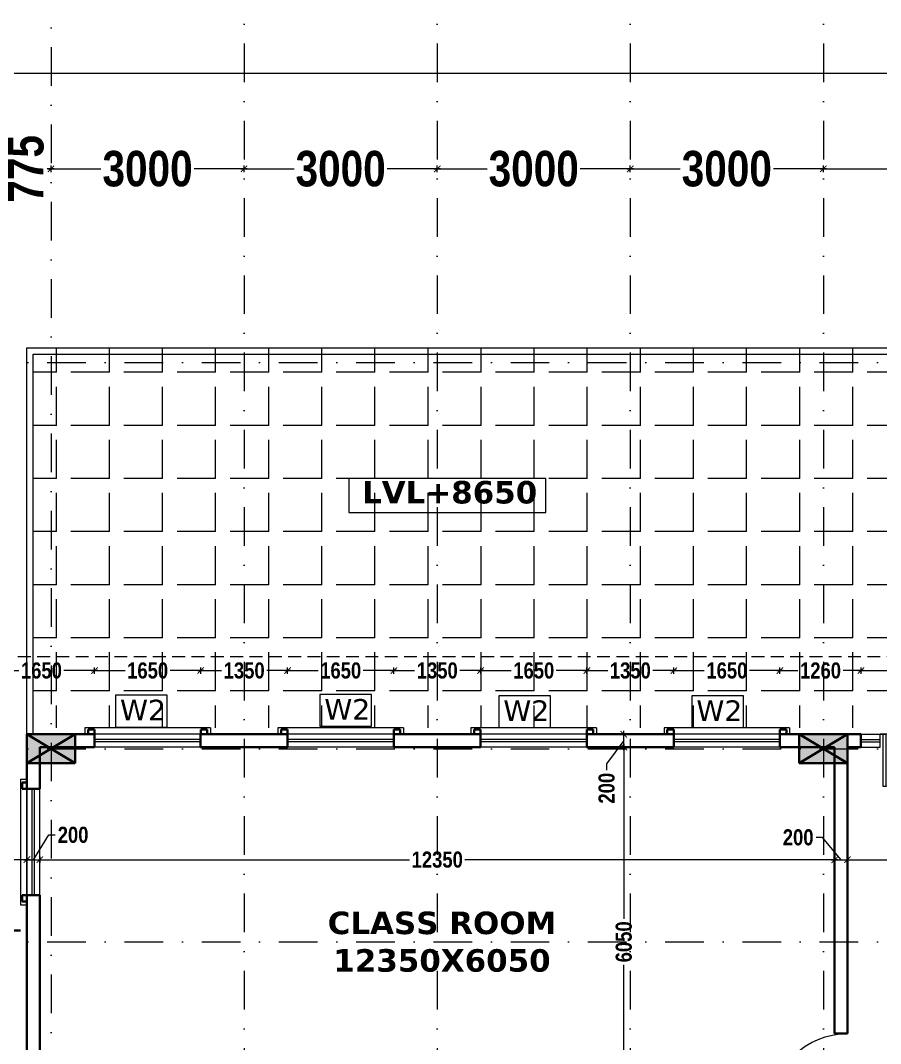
# Model space of a CAD drawing. Header units: millimetres. Extents: x -3092155 to 4513934, y -12317808 to 1850003.
# Drawn here: x -444989 to -431625, y -5516365 to -5500476 of the extents above; entities that cross this region are included whole.
import ezdxf

# ---------------------------------------------------------------- set-up
doc = ezdxf.new("R2010")
doc.units = ezdxf.units.MM
doc.header["$LTSCALE"] = 2
doc.header["$MEASUREMENT"] = 0
doc.header["$PDMODE"] = 34
doc.header["$PDSIZE"] = 500
for name, pattern in [('DASHDOT', [1, 0.5, -0.25, 0, -0.25]), ('DASHED2', [0.375, 0.25, -0.125]), ('HIDDEN', [0.375, 0.25, -0.125])]:
    doc.linetypes.add(name, pattern=pattern)
for name, color, linetype, lineweight in [('coloumn', 10, 'Continuous', 35), ('cornice', 12, 'Continuous', 25), ('D DIM', 250, 'Continuous', 9), ('DOOR', 27, 'Continuous', 5), ('DUCT', 37, 'Continuous', 35), ('expen. jt.', 130, 'Continuous', 35), ('glass', 5, 'Continuous', 15), ('GRID', 251, 'DASHDOT', 5), ('HAT', 42, 'Continuous', 5), ('Layer1', 251, 'Continuous', 0), ('PROJ', 251, 'HIDDEN', 5), ('RAILING', 47, 'Continuous', 13), ('SILL', 74, 'Continuous', 9), ('TEXT', 7, 'Continuous', 13), ('W2', 162, 'Continuous', 5), ('WAll', 250, 'Continuous', 35)]:
    doc.layers.add(name, color=color, linetype=linetype, lineweight=lineweight)
doc.layers.add('DOT', color=7, linetype='DASHED2', lineweight=0, true_color=0x89067c)
doc.styles.add('COLOUMNN DIM', font='ARIALNB.TTF', dxfattribs={"height": 550})
doc.styles.add('INNER DIM', font='ARIALNB.TTF', dxfattribs={"height": 250})
doc.styles.add('style2', font='verdana.ttf')
doc.dimstyles.new('external final', dxfattribs={"dimscale": 0, "dimtxt": 250, "dimasz": 100, "dimexe": 50, "dimexo": 50, "dimgap": 50, "dimtad": 0, "dimdec": 0, "dimzin": 0, "dimdsep": 46, "dimtxsty": 'INNER DIM', "dimblk": 'ARCHTICK', "dimcen": 100, "dimdle": 50, "dimclrd": 256, "dimclre": 256, "dimclrt": 256, "dimadec": 0, "dimazin": 0, "dimtfac": 1, "dimtdec": 0, "dimtix": 1, "dimtmove": 1, "dimatfit": 3, "dimfxl": 50, "dimfxlon": 1, "dimtolj": 1, "dimtzin": 0, "dimlwd": -1, "dimlwe": -1, "dimarcsym": 1})

# ---------------------------------------------------------------- blocks, each defined once
blk = doc.blocks.new('1000 DOOR R')
at = {"layer": 'DOOR', "color": 252, "ltscale": 200}
for p, q in [((-900, -900), (0, -900)), ((-900, -900), (-900, -950)), ((-900, -950), (0, -950)), ((0, -1000), (0, -900))]:
    blk.add_line(p, q, dxfattribs=at)
blk.add_arc((96, -1003), 1001, 95.4612, 174.0988, dxfattribs=at)
blk = doc.blocks.new('A$C44E84F5B')
at = {"layer": 'SILL', "ltscale": 0.1, "extrusion": (0, 0, -1), "xscale": -0.8999999999990947, "yscale": 0.8999999999990947, "zscale": -0.900000000403865, "rotation": 180}
blk.add_blockref('1000 DOOR R', (0, 900), dxfattribs=at)
at = {"layer": 'SILL', "ltscale": 0.1, "extrusion": (0, 0, -1), "xscale": 0.8999999999990947, "yscale": 0.8999999999990947, "zscale": -0.900000000403865}
blk.add_blockref('1000 DOOR R', (0, 900), dxfattribs=at)
blk = doc.blocks.new('A$C378B1DF0')
at = {"layer": 'DOOR', "ltscale": 0.1}
for p, q in [((1100, 0), (1100, 1196)), ((1150, 0), (1150, 1199)), ((1200, 0), (1100, 0))]:
    blk.add_line(p, q, dxfattribs=at)
blk.add_arc((1200, 0), 1200, 92.388, 180, dxfattribs=at)
blk = doc.blocks.new('_ArchTick')
at = {"color": 0, "linetype": 'ByBlock', "const_width": 0.15}
blk.add_lwpolyline([(-0.5, -0.5), (0.5, 0.5)], dxfattribs=at)
blk = doc.blocks.new('*D146')
at = {"layer": 'D DIM', "ltscale": 100, "transparency": 16777216}
for p, q in [((-446438, -5513560), (-446438, -5513460)), ((-444888, -5513560), (-444888, -5513460)), ((-446488, -5513510), (-445964, -5513510)), ((-444838, -5513510), (-445263, -5513510))]:
    blk.add_line(p, q, dxfattribs=at)
at = {"layer": 'Defpoints', "color": 0, "lineweight": 50, "ltscale": 100, "transparency": 16777216}
for p in [(-444888, -5513510), (-446438, -5514011), (-444888, -5514061)]:
    blk.add_point(p, dxfattribs=at)
at = {"layer": 'D DIM', "ltscale": 100, "transparency": 16777216, "xscale": 100, "yscale": 100, "zscale": 100, "rotation": 180}
blk.add_blockref('_ArchTick', (-446438, -5513510), dxfattribs=at)
at = {"layer": 'D DIM', "ltscale": 100, "transparency": 16777216, "xscale": 100, "yscale": 100, "zscale": 100}
blk.add_blockref('_ArchTick', (-444888, -5513510), dxfattribs=at)
at = {"layer": 'D DIM', "ltscale": 100, "transparency": 16777216, "insert": (-445614, -5513510), "char_height": 250, "attachment_point": 5, "style": 'INNER DIM'}
blk.add_mtext('\\A1;1550', dxfattribs=at)
blk = doc.blocks.new('*D147')
at = {"layer": 'D DIM', "ltscale": 100, "transparency": 16777216}
for p, q in [((-444788, -5513510), (-444550, -5513125)), ((-444550, -5513125), (-444450, -5513125)), ((-444888, -5513560), (-444888, -5513460)), ((-444688, -5513560), (-444688, -5513460)), ((-444938, -5513510), (-444638, -5513510))]:
    blk.add_line(p, q, dxfattribs=at)
at = {"layer": 'Defpoints', "color": 0, "lineweight": 50, "ltscale": 100, "transparency": 16777216}
for p in [(-444688, -5513510), (-444888, -5514061), (-444688, -5514061)]:
    blk.add_point(p, dxfattribs=at)
at = {"layer": 'D DIM', "ltscale": 100, "transparency": 16777216, "xscale": 100, "yscale": 100, "zscale": 100, "rotation": 180}
blk.add_blockref('_ArchTick', (-444888, -5513510), dxfattribs=at)
at = {"layer": 'D DIM', "ltscale": 100, "transparency": 16777216, "xscale": 100, "yscale": 100, "zscale": 100}
blk.add_blockref('_ArchTick', (-444688, -5513510), dxfattribs=at)
at = {"layer": 'D DIM', "ltscale": 100, "transparency": 16777216, "insert": (-444171, -5513125), "char_height": 250, "attachment_point": 5, "style": 'INNER DIM'}
blk.add_mtext('\\A1;200', dxfattribs=at)
blk = doc.blocks.new('*D148')
at = {"layer": 'D DIM', "ltscale": 100, "transparency": 16777216}
for p, q in [((-445734, -5514061), (-445834, -5514061)), ((-445784, -5514611), (-445784, -5514061)), ((-445734, -5514611), (-445834, -5514611))]:
    blk.add_line(p, q, dxfattribs=at)
at = {"layer": 'Defpoints', "color": 0, "lineweight": 50, "ltscale": 100, "transparency": 16777216}
for p in [(-445784, -5514061), (-444888, -5514061), (-444888, -5514611)]:
    blk.add_point(p, dxfattribs=at)
at = {"layer": 'D DIM', "ltscale": 100, "transparency": 16777216, "insert": (-445784, -5514336), "char_height": 250, "attachment_point": 5, "rotation": 90, "style": 'INNER DIM'}
blk.add_mtext('\\A1;550', dxfattribs=at)
blk = doc.blocks.new('*D149')
at = {"layer": 'D DIM', "ltscale": 100, "transparency": 16777216}
for p, q in [((-445784, -5512361), (-445784, -5512586)), ((-445734, -5512411), (-445834, -5512411)), ((-445784, -5514111), (-445784, -5513286)), ((-445734, -5514061), (-445834, -5514061))]:
    blk.add_line(p, q, dxfattribs=at)
at = {"layer": 'Defpoints', "color": 0, "lineweight": 50, "ltscale": 100, "transparency": 16777216}
for p in [(-445784, -5512411), (-445488, -5512411), (-444888, -5514061)]:
    blk.add_point(p, dxfattribs=at)
at = {"layer": 'D DIM', "ltscale": 100, "transparency": 16777216, "xscale": 100, "yscale": 100, "zscale": 100}
for p, rotation in [((-445784, -5512411), 90), ((-445784, -5514061), 270)]:
    blk.add_blockref('_ArchTick', p, dxfattribs=dict(at, rotation=rotation))
at = {"layer": 'D DIM', "ltscale": 100, "transparency": 16777216, "insert": (-445784, -5512936), "char_height": 250, "attachment_point": 5, "rotation": 90, "style": 'INNER DIM'}
blk.add_mtext('\\A1;1650', dxfattribs=at)
blk = doc.blocks.new('*D151')
at = {"layer": 'D DIM', "ltscale": 100, "transparency": 16777216}
for p, q in [((-445784, -5505511), (-445784, -5508206)), ((-445734, -5505561), (-445834, -5505561)), ((-445784, -5511611), (-445784, -5508917)), ((-445734, -5511561), (-445834, -5511561))]:
    blk.add_line(p, q, dxfattribs=at)
at = {"layer": 'Defpoints', "color": 0, "lineweight": 50, "ltscale": 100, "transparency": 16777216}
for p in [(-445784, -5505561), (-444888, -5505561), (-445488, -5511561)]:
    blk.add_point(p, dxfattribs=at)
at = {"layer": 'D DIM', "ltscale": 100, "transparency": 16777216, "xscale": 100, "yscale": 100, "zscale": 100}
for p, rotation in [((-445784, -5505561), 90), ((-445784, -5511561), 270)]:
    blk.add_blockref('_ArchTick', p, dxfattribs=dict(at, rotation=rotation))
at = {"layer": 'D DIM', "ltscale": 100, "transparency": 16777216, "insert": (-445784, -5508561), "char_height": 250, "attachment_point": 5, "rotation": 90, "style": 'INNER DIM'}
blk.add_mtext('\\A1;6000', dxfattribs=at)
blk = doc.blocks.new('*D152')
at = {"layer": 'D DIM', "ltscale": 100, "transparency": 16777216}
for p, q in [((-445538, -5510573), (-445014, -5510573)), ((-445488, -5510623), (-445488, -5510523)), ((-443788, -5510573), (-444313, -5510573)), ((-443838, -5510623), (-443838, -5510523))]:
    blk.add_line(p, q, dxfattribs=at)
at = {"layer": 'Defpoints', "color": 0, "lineweight": 50, "ltscale": 100, "transparency": 16777216}
for p in [(-443838, -5510573), (-445488, -5511561), (-443838, -5511561)]:
    blk.add_point(p, dxfattribs=at)
at = {"layer": 'D DIM', "ltscale": 100, "transparency": 16777216, "xscale": 100, "yscale": 100, "zscale": 100, "rotation": 180}
blk.add_blockref('_ArchTick', (-445488, -5510573), dxfattribs=at)
at = {"layer": 'D DIM', "ltscale": 100, "transparency": 16777216, "xscale": 100, "yscale": 100, "zscale": 100}
blk.add_blockref('_ArchTick', (-443838, -5510573), dxfattribs=at)
at = {"layer": 'D DIM', "ltscale": 100, "transparency": 16777216, "insert": (-444663, -5510573), "char_height": 250, "attachment_point": 5, "style": 'INNER DIM'}
blk.add_mtext('\\A1;1650', dxfattribs=at)
blk = doc.blocks.new('*D153')
at = {"layer": 'D DIM', "ltscale": 100, "transparency": 16777216}
for p, q in [((-443888, -5510573), (-443364, -5510573)), ((-443838, -5510623), (-443838, -5510523)), ((-442138, -5510573), (-442663, -5510573)), ((-442188, -5510623), (-442188, -5510523))]:
    blk.add_line(p, q, dxfattribs=at)
at = {"layer": 'Defpoints', "color": 0, "lineweight": 50, "ltscale": 100, "transparency": 16777216}
for p in [(-442188, -5510573), (-443838, -5511561), (-442188, -5511561)]:
    blk.add_point(p, dxfattribs=at)
at = {"layer": 'D DIM', "ltscale": 100, "transparency": 16777216, "xscale": 100, "yscale": 100, "zscale": 100, "rotation": 180}
blk.add_blockref('_ArchTick', (-443838, -5510573), dxfattribs=at)
at = {"layer": 'D DIM', "ltscale": 100, "transparency": 16777216, "xscale": 100, "yscale": 100, "zscale": 100}
blk.add_blockref('_ArchTick', (-442188, -5510573), dxfattribs=at)
at = {"layer": 'D DIM', "ltscale": 100, "transparency": 16777216, "insert": (-443013, -5510573), "char_height": 250, "attachment_point": 5, "style": 'INNER DIM'}
blk.add_mtext('\\A1;1650', dxfattribs=at)
blk = doc.blocks.new('*D154')
at = {"layer": 'D DIM', "ltscale": 100, "transparency": 16777216}
for p, q in [((-442238, -5510573), (-441864, -5510573)), ((-442188, -5510623), (-442188, -5510523)), ((-440788, -5510573), (-441163, -5510573)), ((-440838, -5510623), (-440838, -5510523))]:
    blk.add_line(p, q, dxfattribs=at)
at = {"layer": 'Defpoints', "color": 0, "lineweight": 50, "ltscale": 100, "transparency": 16777216}
for p in [(-440838, -5510573), (-442188, -5511561), (-440838, -5511561)]:
    blk.add_point(p, dxfattribs=at)
at = {"layer": 'D DIM', "ltscale": 100, "transparency": 16777216, "xscale": 100, "yscale": 100, "zscale": 100, "rotation": 180}
blk.add_blockref('_ArchTick', (-442188, -5510573), dxfattribs=at)
at = {"layer": 'D DIM', "ltscale": 100, "transparency": 16777216, "xscale": 100, "yscale": 100, "zscale": 100}
blk.add_blockref('_ArchTick', (-440838, -5510573), dxfattribs=at)
at = {"layer": 'D DIM', "ltscale": 100, "transparency": 16777216, "insert": (-441513, -5510573), "char_height": 250, "attachment_point": 5, "style": 'INNER DIM'}
blk.add_mtext('\\A1;1350', dxfattribs=at)
blk = doc.blocks.new('*D155')
at = {"layer": 'D DIM', "ltscale": 100, "transparency": 16777216}
for p, q in [((-440888, -5510573), (-440364, -5510573)), ((-440838, -5510623), (-440838, -5510523)), ((-439138, -5510573), (-439663, -5510573)), ((-439188, -5510623), (-439188, -5510523))]:
    blk.add_line(p, q, dxfattribs=at)
at = {"layer": 'Defpoints', "color": 0, "lineweight": 50, "ltscale": 100, "transparency": 16777216}
for p in [(-439188, -5510573), (-440838, -5511561), (-439188, -5511561)]:
    blk.add_point(p, dxfattribs=at)
at = {"layer": 'D DIM', "ltscale": 100, "transparency": 16777216, "xscale": 100, "yscale": 100, "zscale": 100, "rotation": 180}
blk.add_blockref('_ArchTick', (-440838, -5510573), dxfattribs=at)
at = {"layer": 'D DIM', "ltscale": 100, "transparency": 16777216, "xscale": 100, "yscale": 100, "zscale": 100}
blk.add_blockref('_ArchTick', (-439188, -5510573), dxfattribs=at)
at = {"layer": 'D DIM', "ltscale": 100, "transparency": 16777216, "insert": (-440013, -5510573), "char_height": 250, "attachment_point": 5, "style": 'INNER DIM'}
blk.add_mtext('\\A1;1650', dxfattribs=at)
blk = doc.blocks.new('*D156')
at = {"layer": 'D DIM', "ltscale": 100, "transparency": 16777216}
for p, q in [((-439238, -5510573), (-438864, -5510573)), ((-439188, -5510623), (-439188, -5510523)), ((-437788, -5510573), (-438163, -5510573)), ((-437838, -5510623), (-437838, -5510523))]:
    blk.add_line(p, q, dxfattribs=at)
at = {"layer": 'Defpoints', "color": 0, "lineweight": 50, "ltscale": 100, "transparency": 16777216}
for p in [(-437838, -5510573), (-439188, -5511561), (-437838, -5511561)]:
    blk.add_point(p, dxfattribs=at)
at = {"layer": 'D DIM', "ltscale": 100, "transparency": 16777216, "xscale": 100, "yscale": 100, "zscale": 100, "rotation": 180}
blk.add_blockref('_ArchTick', (-439188, -5510573), dxfattribs=at)
at = {"layer": 'D DIM', "ltscale": 100, "transparency": 16777216, "xscale": 100, "yscale": 100, "zscale": 100}
blk.add_blockref('_ArchTick', (-437838, -5510573), dxfattribs=at)
at = {"layer": 'D DIM', "ltscale": 100, "transparency": 16777216, "insert": (-438513, -5510573), "char_height": 250, "attachment_point": 5, "style": 'INNER DIM'}
blk.add_mtext('\\A1;1350', dxfattribs=at)
blk = doc.blocks.new('*D157')
at = {"layer": 'D DIM', "ltscale": 100, "transparency": 16777216}
for p, q in [((-437888, -5510573), (-437364, -5510573)), ((-437838, -5510623), (-437838, -5510523)), ((-436138, -5510573), (-436663, -5510573)), ((-436188, -5510623), (-436188, -5510523))]:
    blk.add_line(p, q, dxfattribs=at)
at = {"layer": 'Defpoints', "color": 0, "lineweight": 50, "ltscale": 100, "transparency": 16777216}
for p in [(-436188, -5510573), (-437838, -5511561), (-436188, -5511561)]:
    blk.add_point(p, dxfattribs=at)
at = {"layer": 'D DIM', "ltscale": 100, "transparency": 16777216, "xscale": 100, "yscale": 100, "zscale": 100, "rotation": 180}
blk.add_blockref('_ArchTick', (-437838, -5510573), dxfattribs=at)
at = {"layer": 'D DIM', "ltscale": 100, "transparency": 16777216, "xscale": 100, "yscale": 100, "zscale": 100}
blk.add_blockref('_ArchTick', (-436188, -5510573), dxfattribs=at)
at = {"layer": 'D DIM', "ltscale": 100, "transparency": 16777216, "insert": (-437013, -5510573), "char_height": 250, "attachment_point": 5, "style": 'INNER DIM'}
blk.add_mtext('\\A1;1650', dxfattribs=at)
blk = doc.blocks.new('*D158')
at = {"layer": 'D DIM', "ltscale": 100, "transparency": 16777216}
for p, q in [((-436238, -5510573), (-435864, -5510573)), ((-436188, -5510623), (-436188, -5510523)), ((-434788, -5510573), (-435163, -5510573)), ((-434838, -5510623), (-434838, -5510523))]:
    blk.add_line(p, q, dxfattribs=at)
at = {"layer": 'Defpoints', "color": 0, "lineweight": 50, "ltscale": 100, "transparency": 16777216}
for p in [(-434838, -5510573), (-436188, -5511561), (-434838, -5511561)]:
    blk.add_point(p, dxfattribs=at)
at = {"layer": 'D DIM', "ltscale": 100, "transparency": 16777216, "xscale": 100, "yscale": 100, "zscale": 100, "rotation": 180}
blk.add_blockref('_ArchTick', (-436188, -5510573), dxfattribs=at)
at = {"layer": 'D DIM', "ltscale": 100, "transparency": 16777216, "xscale": 100, "yscale": 100, "zscale": 100}
blk.add_blockref('_ArchTick', (-434838, -5510573), dxfattribs=at)
at = {"layer": 'D DIM', "ltscale": 100, "transparency": 16777216, "insert": (-435513, -5510573), "char_height": 250, "attachment_point": 5, "style": 'INNER DIM'}
blk.add_mtext('\\A1;1350', dxfattribs=at)
blk = doc.blocks.new('*D159')
at = {"layer": 'D DIM', "ltscale": 100, "transparency": 16777216}
for p, q in [((-434888, -5510573), (-434364, -5510573)), ((-434838, -5510623), (-434838, -5510523)), ((-433138, -5510573), (-433663, -5510573)), ((-433188, -5510623), (-433188, -5510523))]:
    blk.add_line(p, q, dxfattribs=at)
at = {"layer": 'Defpoints', "color": 0, "lineweight": 50, "ltscale": 100, "transparency": 16777216}
for p in [(-433188, -5510573), (-434838, -5511561), (-433188, -5511561)]:
    blk.add_point(p, dxfattribs=at)
at = {"layer": 'D DIM', "ltscale": 100, "transparency": 16777216, "xscale": 100, "yscale": 100, "zscale": 100, "rotation": 180}
blk.add_blockref('_ArchTick', (-434838, -5510573), dxfattribs=at)
at = {"layer": 'D DIM', "ltscale": 100, "transparency": 16777216, "xscale": 100, "yscale": 100, "zscale": 100}
blk.add_blockref('_ArchTick', (-433188, -5510573), dxfattribs=at)
at = {"layer": 'D DIM', "ltscale": 100, "transparency": 16777216, "insert": (-434013, -5510573), "char_height": 250, "attachment_point": 5, "style": 'INNER DIM'}
blk.add_mtext('\\A1;1650', dxfattribs=at)
blk = doc.blocks.new('*D160')
at = {"layer": 'D DIM', "ltscale": 100, "transparency": 16777216}
for p, q in [((-433238, -5510573), (-432909, -5510573)), ((-433188, -5510623), (-433188, -5510523)), ((-431878, -5510573), (-432208, -5510573)), ((-431928, -5510623), (-431928, -5510523))]:
    blk.add_line(p, q, dxfattribs=at)
at = {"layer": 'Defpoints', "color": 0, "lineweight": 50, "ltscale": 100, "transparency": 16777216}
for p in [(-431928, -5510573), (-433188, -5511561), (-431928, -5511561)]:
    blk.add_point(p, dxfattribs=at)
at = {"layer": 'D DIM', "ltscale": 100, "transparency": 16777216, "xscale": 100, "yscale": 100, "zscale": 100, "rotation": 180}
blk.add_blockref('_ArchTick', (-433188, -5510573), dxfattribs=at)
at = {"layer": 'D DIM', "ltscale": 100, "transparency": 16777216, "xscale": 100, "yscale": 100, "zscale": 100}
blk.add_blockref('_ArchTick', (-431928, -5510573), dxfattribs=at)
at = {"layer": 'D DIM', "ltscale": 100, "transparency": 16777216, "insert": (-432558, -5510573), "char_height": 250, "attachment_point": 5, "style": 'INNER DIM'}
blk.add_mtext('\\A1;1260', dxfattribs=at)
blk = doc.blocks.new('*D161')
at = {"layer": 'D DIM', "ltscale": 100, "transparency": 16777216}
for p, q in [((-431978, -5510573), (-431086, -5510573)), ((-431928, -5510623), (-431928, -5510523)), ((-429478, -5510573), (-430371, -5510573)), ((-429528, -5510623), (-429528, -5510523))]:
    blk.add_line(p, q, dxfattribs=at)
at = {"layer": 'Defpoints', "color": 0, "lineweight": 50, "ltscale": 100, "transparency": 16777216}
for p in [(-429528, -5510573), (-431928, -5511561), (-429528, -5511561)]:
    blk.add_point(p, dxfattribs=at)
at = {"layer": 'D DIM', "ltscale": 100, "transparency": 16777216, "xscale": 100, "yscale": 100, "zscale": 100, "rotation": 180}
blk.add_blockref('_ArchTick', (-431928, -5510573), dxfattribs=at)
at = {"layer": 'D DIM', "ltscale": 100, "transparency": 16777216, "xscale": 100, "yscale": 100, "zscale": 100}
blk.add_blockref('_ArchTick', (-429528, -5510573), dxfattribs=at)
at = {"layer": 'D DIM', "ltscale": 100, "transparency": 16777216, "insert": (-430728, -5510573), "char_height": 250, "attachment_point": 5, "style": 'INNER DIM'}
blk.add_mtext('\\A1;2400', dxfattribs=at)
blk = doc.blocks.new('*D362')
at = {"layer": 'D DIM', "ltscale": 100, "transparency": 16777216}
for p, q in [((-435614, -5511711), (-435614, -5514431)), ((-435564, -5511761), (-435664, -5511761)), ((-435614, -5517861), (-435614, -5515142)), ((-435564, -5517811), (-435664, -5517811))]:
    blk.add_line(p, q, dxfattribs=at)
at = {"layer": 'Defpoints', "color": 0, "lineweight": 50, "ltscale": 100, "transparency": 16777216}
for p in [(-435614, -5511761), (-434838, -5511761), (-435032, -5517811)]:
    blk.add_point(p, dxfattribs=at)
at = {"layer": 'D DIM', "ltscale": 100, "transparency": 16777216, "xscale": 100, "yscale": 100, "zscale": 100}
for p, rotation in [((-435614, -5511761), 90), ((-435614, -5517811), 270)]:
    blk.add_blockref('_ArchTick', p, dxfattribs=dict(at, rotation=rotation))
at = {"layer": 'D DIM', "ltscale": 100, "transparency": 16777216, "insert": (-435614, -5514786), "char_height": 250, "attachment_point": 5, "rotation": 90, "style": 'INNER DIM'}
blk.add_mtext('\\A1;6050', dxfattribs=at)
blk = doc.blocks.new('*D363')
at = {"layer": 'D DIM', "ltscale": 100, "transparency": 16777216}
for p, q in [((-435564, -5511561), (-435664, -5511561)), ((-435614, -5511811), (-435614, -5511511)), ((-435614, -5511661), (-435881, -5512022)), ((-435564, -5511761), (-435664, -5511761)), ((-435881, -5512022), (-435881, -5512122))]:
    blk.add_line(p, q, dxfattribs=at)
at = {"layer": 'Defpoints', "color": 0, "lineweight": 50, "ltscale": 100, "transparency": 16777216}
for p in [(-435614, -5511561), (-434838, -5511561), (-434838, -5511761)]:
    blk.add_point(p, dxfattribs=at)
at = {"layer": 'D DIM', "ltscale": 100, "transparency": 16777216, "xscale": 100, "yscale": 100, "zscale": 100}
for p, rotation in [((-435614, -5511561), 90), ((-435614, -5511761), 270)]:
    blk.add_blockref('_ArchTick', p, dxfattribs=dict(at, rotation=rotation))
at = {"layer": 'D DIM', "ltscale": 100, "transparency": 16777216, "insert": (-435881, -5512400), "char_height": 250, "attachment_point": 5, "rotation": 90, "style": 'INNER DIM'}
blk.add_mtext('\\A1;200', dxfattribs=at)
blk = doc.blocks.new('*D365')
at = {"layer": 'D DIM', "ltscale": 100, "transparency": 16777216}
for p, q in [((-444688, -5513460), (-444688, -5513560)), ((-432338, -5513460), (-432338, -5513560)), ((-444738, -5513510), (-438943, -5513510)), ((-432288, -5513510), (-438084, -5513510))]:
    blk.add_line(p, q, dxfattribs=at)
at = {"layer": 'Defpoints', "color": 0, "lineweight": 50, "ltscale": 100, "transparency": 16777216}
for p in [(-444688, -5512924), (-432338, -5512924), (-432338, -5513510)]:
    blk.add_point(p, dxfattribs=at)
at = {"layer": 'D DIM', "ltscale": 100, "transparency": 16777216, "xscale": 100, "yscale": 100, "zscale": 100, "rotation": 180}
blk.add_blockref('_ArchTick', (-444688, -5513510), dxfattribs=at)
at = {"layer": 'D DIM', "ltscale": 100, "transparency": 16777216, "xscale": 100, "yscale": 100, "zscale": 100}
blk.add_blockref('_ArchTick', (-432338, -5513510), dxfattribs=at)
at = {"layer": 'D DIM', "ltscale": 100, "transparency": 16777216, "insert": (-438513, -5513510), "char_height": 250, "attachment_point": 5, "style": 'INNER DIM'}
blk.add_mtext('\\A1;12350', dxfattribs=at)
blk = doc.blocks.new('*D366')
at = {"layer": 'D DIM', "ltscale": 100, "transparency": 16777216}
for p, q in [((-432527, -5513164), (-432627, -5513164)), ((-432239, -5513510), (-432527, -5513164)), ((-432338, -5513460), (-432338, -5513560)), ((-432139, -5513460), (-432139, -5513560)), ((-432388, -5513510), (-432089, -5513510))]:
    blk.add_line(p, q, dxfattribs=at)
at = {"layer": 'Defpoints', "color": 0, "lineweight": 50, "ltscale": 100, "transparency": 16777216}
for p in [(-432139, -5512011), (-432338, -5512924), (-432139, -5513510)]:
    blk.add_point(p, dxfattribs=at)
at = {"layer": 'D DIM', "ltscale": 100, "transparency": 16777216, "xscale": 100, "yscale": 100, "zscale": 100, "rotation": 180}
blk.add_blockref('_ArchTick', (-432338, -5513510), dxfattribs=at)
at = {"layer": 'D DIM', "ltscale": 100, "transparency": 16777216, "xscale": 100, "yscale": 100, "zscale": 100}
blk.add_blockref('_ArchTick', (-432139, -5513510), dxfattribs=at)
at = {"layer": 'D DIM', "ltscale": 100, "transparency": 16777216, "insert": (-432905, -5513164), "char_height": 250, "attachment_point": 5, "style": 'INNER DIM'}
blk.add_mtext('\\A1;200', dxfattribs=at)
blk = doc.blocks.new('*D367')
at = {"layer": 'D DIM', "ltscale": 100, "transparency": 16777216}
for p, q in [((-432139, -5513460), (-432139, -5513560)), ((-429318, -5513460), (-429318, -5513560)), ((-432189, -5513510), (-431087, -5513510)), ((-429268, -5513510), (-430371, -5513510))]:
    blk.add_line(p, q, dxfattribs=at)
at = {"layer": 'Defpoints', "color": 0, "lineweight": 50, "ltscale": 100, "transparency": 16777216}
for p in [(-432139, -5512011), (-429318, -5512011), (-429318, -5513510)]:
    blk.add_point(p, dxfattribs=at)
at = {"layer": 'D DIM', "ltscale": 100, "transparency": 16777216, "xscale": 100, "yscale": 100, "zscale": 100, "rotation": 180}
blk.add_blockref('_ArchTick', (-432139, -5513510), dxfattribs=at)
at = {"layer": 'D DIM', "ltscale": 100, "transparency": 16777216, "xscale": 100, "yscale": 100, "zscale": 100}
blk.add_blockref('_ArchTick', (-429318, -5513510), dxfattribs=at)
at = {"layer": 'D DIM', "ltscale": 100, "transparency": 16777216, "insert": (-430729, -5513510), "char_height": 250, "attachment_point": 5, "style": 'INNER DIM'}
blk.add_mtext('\\A1;2820', dxfattribs=at)
blk = doc.blocks.new('*D994')
at = {"layer": 'D DIM', "ltscale": 100, "transparency": 16777216}
for p, q in [((-444564, -5502781), (-443738, -5502781)), ((-444514, -5502831), (-444514, -5502731)), ((-441464, -5502781), (-442290, -5502781)), ((-441514, -5502831), (-441514, -5502731))]:
    blk.add_line(p, q, dxfattribs=at)
at = {"layer": 'Defpoints', "color": 0, "lineweight": 50, "ltscale": 100, "transparency": 16777216}
for p in [(-441514, -5502781), (-444514, -5503991), (-441514, -5505561)]:
    blk.add_point(p, dxfattribs=at)
at = {"layer": 'D DIM', "ltscale": 100, "transparency": 16777216, "xscale": 100, "yscale": 100, "zscale": 100, "rotation": 180}
blk.add_blockref('_ArchTick', (-444514, -5502781), dxfattribs=at)
at = {"layer": 'D DIM', "ltscale": 100, "transparency": 16777216, "xscale": 100, "yscale": 100, "zscale": 100}
blk.add_blockref('_ArchTick', (-441514, -5502781), dxfattribs=at)
at = {"layer": 'D DIM', "ltscale": 100, "transparency": 16777216, "insert": (-443014, -5502781), "char_height": 550, "attachment_point": 5, "style": 'COLOUMNN DIM'}
blk.add_mtext('\\A1;3000', dxfattribs=at)
blk = doc.blocks.new('*D995')
at = {"layer": 'D DIM', "ltscale": 100, "transparency": 16777216}
for p, q in [((-441564, -5502781), (-440738, -5502781)), ((-441514, -5502831), (-441514, -5502731)), ((-438464, -5502781), (-439290, -5502781)), ((-438514, -5502831), (-438514, -5502731))]:
    blk.add_line(p, q, dxfattribs=at)
at = {"layer": 'Defpoints', "color": 0, "lineweight": 50, "ltscale": 100, "transparency": 16777216}
for p in [(-438514, -5502781), (-441514, -5503685), (-438514, -5503685)]:
    blk.add_point(p, dxfattribs=at)
at = {"layer": 'D DIM', "ltscale": 100, "transparency": 16777216, "xscale": 100, "yscale": 100, "zscale": 100, "rotation": 180}
blk.add_blockref('_ArchTick', (-441514, -5502781), dxfattribs=at)
at = {"layer": 'D DIM', "ltscale": 100, "transparency": 16777216, "xscale": 100, "yscale": 100, "zscale": 100}
blk.add_blockref('_ArchTick', (-438514, -5502781), dxfattribs=at)
at = {"layer": 'D DIM', "ltscale": 100, "transparency": 16777216, "insert": (-440014, -5502781), "char_height": 550, "attachment_point": 5, "style": 'COLOUMNN DIM'}
blk.add_mtext('\\A1;3000', dxfattribs=at)
blk = doc.blocks.new('*D996')
at = {"layer": 'D DIM', "ltscale": 100, "transparency": 16777216}
for p, q in [((-438564, -5502781), (-437738, -5502781)), ((-438514, -5502831), (-438514, -5502731)), ((-435464, -5502781), (-436290, -5502781)), ((-435514, -5502831), (-435514, -5502731))]:
    blk.add_line(p, q, dxfattribs=at)
at = {"layer": 'Defpoints', "color": 0, "lineweight": 50, "ltscale": 100, "transparency": 16777216}
for p in [(-435514, -5502781), (-435514, -5503466), (-438514, -5503685)]:
    blk.add_point(p, dxfattribs=at)
at = {"layer": 'D DIM', "ltscale": 100, "transparency": 16777216, "xscale": 100, "yscale": 100, "zscale": 100, "rotation": 180}
blk.add_blockref('_ArchTick', (-438514, -5502781), dxfattribs=at)
at = {"layer": 'D DIM', "ltscale": 100, "transparency": 16777216, "xscale": 100, "yscale": 100, "zscale": 100}
blk.add_blockref('_ArchTick', (-435514, -5502781), dxfattribs=at)
at = {"layer": 'D DIM', "ltscale": 100, "transparency": 16777216, "insert": (-437014, -5502781), "char_height": 550, "attachment_point": 5, "style": 'COLOUMNN DIM'}
blk.add_mtext('\\A1;3000', dxfattribs=at)
blk = doc.blocks.new('*D997')
at = {"layer": 'D DIM', "ltscale": 100, "transparency": 16777216}
for p, q in [((-435564, -5502781), (-434738, -5502781)), ((-435514, -5502831), (-435514, -5502731)), ((-432464, -5502781), (-433290, -5502781)), ((-432514, -5502831), (-432514, -5502731))]:
    blk.add_line(p, q, dxfattribs=at)
at = {"layer": 'Defpoints', "color": 0, "lineweight": 50, "ltscale": 100, "transparency": 16777216}
for p in [(-432514, -5502781), (-435514, -5503466), (-432514, -5503704)]:
    blk.add_point(p, dxfattribs=at)
at = {"layer": 'D DIM', "ltscale": 100, "transparency": 16777216, "xscale": 100, "yscale": 100, "zscale": 100, "rotation": 180}
blk.add_blockref('_ArchTick', (-435514, -5502781), dxfattribs=at)
at = {"layer": 'D DIM', "ltscale": 100, "transparency": 16777216, "xscale": 100, "yscale": 100, "zscale": 100}
blk.add_blockref('_ArchTick', (-432514, -5502781), dxfattribs=at)
at = {"layer": 'D DIM', "ltscale": 100, "transparency": 16777216, "insert": (-434014, -5502781), "char_height": 550, "attachment_point": 5, "style": 'COLOUMNN DIM'}
blk.add_mtext('\\A1;3000', dxfattribs=at)
blk = doc.blocks.new('*D998')
at = {"layer": 'D DIM', "ltscale": 100, "transparency": 16777216}
for p, q in [((-432564, -5502781), (-431453, -5502781)), ((-432514, -5502831), (-432514, -5502731)), ((-428894, -5502781), (-430006, -5502781)), ((-428944, -5502831), (-428944, -5502731))]:
    blk.add_line(p, q, dxfattribs=at)
at = {"layer": 'Defpoints', "color": 0, "lineweight": 50, "ltscale": 100, "transparency": 16777216}
for p in [(-428944, -5502781), (-432514, -5503704), (-428944, -5503716)]:
    blk.add_point(p, dxfattribs=at)
at = {"layer": 'D DIM', "ltscale": 100, "transparency": 16777216, "xscale": 100, "yscale": 100, "zscale": 100, "rotation": 180}
blk.add_blockref('_ArchTick', (-432514, -5502781), dxfattribs=at)
at = {"layer": 'D DIM', "ltscale": 100, "transparency": 16777216, "xscale": 100, "yscale": 100, "zscale": 100}
blk.add_blockref('_ArchTick', (-428944, -5502781), dxfattribs=at)
at = {"layer": 'D DIM', "ltscale": 100, "transparency": 16777216, "insert": (-430729, -5502781), "char_height": 550, "attachment_point": 5, "style": 'COLOUMNN DIM'}
blk.add_mtext('\\A1;3570', dxfattribs=at)
blk = doc.blocks.new('*D1040')
at = {"layer": 'D DIM', "ltscale": 100, "transparency": 16777216}
for p, q in [((-445339, -5502781), (-445231, -5502781)), ((-445289, -5502831), (-445289, -5502731)), ((-444464, -5502781), (-444572, -5502781)), ((-444514, -5502831), (-444514, -5502731))]:
    blk.add_line(p, q, dxfattribs=at)
at = {"layer": 'Defpoints', "color": 0, "lineweight": 50, "ltscale": 100, "transparency": 16777216}
for p in [(-445289, -5502781), (-445289, -5503920), (-444514, -5503861)]:
    blk.add_point(p, dxfattribs=at)
at = {"layer": 'D DIM', "ltscale": 100, "transparency": 16777216, "xscale": 100, "yscale": 100, "zscale": 100, "rotation": 180}
blk.add_blockref('_ArchTick', (-445289, -5502781), dxfattribs=at)
at = {"layer": 'D DIM', "ltscale": 100, "transparency": 16777216, "xscale": 100, "yscale": 100, "zscale": 100}
blk.add_blockref('_ArchTick', (-444514, -5502781), dxfattribs=at)
at = {"layer": 'D DIM', "ltscale": 100, "transparency": 16777216, "insert": (-444902, -5502781), "char_height": 550, "attachment_point": 5, "rotation": 90, "style": 'COLOUMNN DIM'}
blk.add_mtext('\\A1;775', dxfattribs=at)
blk = doc.blocks.new('*D988')
at = {"layer": 'D DIM', "ltscale": 100, "transparency": 16777216}
for p, q in [((-456514, -5501342), (-456514, -5501242)), ((-372984, -5501342), (-372984, -5501242)), ((-456564, -5501292), (-415647, -5501292)), ((-372934, -5501292), (-413851, -5501292))]:
    blk.add_line(p, q, dxfattribs=at)
at = {"layer": 'Defpoints', "color": 0, "lineweight": 50, "ltscale": 100, "transparency": 16777216}
for p in [(-372984, -5501292), (-372984, -5503658), (-456514, -5504184)]:
    blk.add_point(p, dxfattribs=at)
at = {"layer": 'D DIM', "ltscale": 100, "transparency": 16777216, "xscale": 100, "yscale": 100, "zscale": 100, "rotation": 180}
blk.add_blockref('_ArchTick', (-456514, -5501292), dxfattribs=at)
at = {"layer": 'D DIM', "ltscale": 100, "transparency": 16777216, "xscale": 100, "yscale": 100, "zscale": 100}
blk.add_blockref('_ArchTick', (-372984, -5501292), dxfattribs=at)
at = {"layer": 'D DIM', "ltscale": 100, "transparency": 16777216, "insert": (-414749, -5501292), "char_height": 550, "attachment_point": 5, "style": 'COLOUMNN DIM'}
blk.add_mtext('\\A1;83530', dxfattribs=at)
blk = doc.blocks.new('S.F')
at = {"layer": 'coloumn', "ltscale": 100}
for points in [[(41530, -5820206), (41530, -5819756), (40780, -5819756), (40780, -5820206)], [(53530, -5820206), (53530, -5819756), (52780, -5819756), (52780, -5820206)]]:
    blk.add_hatch(color=256, dxfattribs=at).paths.add_polyline_path(points)
for p, q in [((40780, -5820206), (40780, -5819756)), ((40780, -5819756), (41530, -5819756)), ((41530, -5819756), (41530, -5820206)), ((52780, -5820206), (52780, -5819756)), ((52780, -5819756), (53530, -5819756)), ((53530, -5819756), (53530, -5820206)), ((41530, -5820206), (40780, -5820206)), ((53530, -5820206), (52780, -5820206))]:
    blk.add_line(p, q, dxfattribs=at)
for points in [[(41530, -5820206), (40780, -5819756), (41530, -5819756), (40780, -5820206)], [(53530, -5820206), (52780, -5819756), (53530, -5819756), (52780, -5820206)]]:
    blk.add_lwpolyline(points, dxfattribs=at)
blk = doc.blocks.new('ujuj')
at = {"layer": 'DUCT', "ltscale": 100}
for p, q in [((-427849, -5813156), (-427849, -5813081)), ((-427849, -5813081), (-427749, -5813081)), ((-427749, -5813081), (-427749, -5813156)), ((-426099, -5813156), (-426099, -5813081)), ((-426099, -5813081), (-425999, -5813081)), ((-425999, -5813081), (-425999, -5813156))]:
    blk.add_line(p, q, dxfattribs=at)
at = {"layer": 'PROJ', "ltscale": 250}
blk.add_line((-426099, -5813156), (-427749, -5813156), dxfattribs=at)
at = {"layer": 'SILL', "ltscale": 100}
for p, q in [((-425949, -5813056), (-427899, -5813056)), ((-427899, -5813056), (-427899, -5813156)), ((-426099, -5813156), (-427749, -5813156)), ((-425949, -5813056), (-425949, -5813156))]:
    blk.add_line(p, q, dxfattribs=at)
blk = doc.blocks.new('u67u6ujuj')
at = {"layer": 'WAll', "ltscale": 100}
blk.add_line((-1418059.8, -5385110.7), (-1416609.8, -5385110.7), dxfattribs=at)

msp = doc.modelspace()

# ---------------------------------------------------------------- hatches: boundary and pattern name
at = {"layer": 'HAT', "ltscale": 100}
h = msp.add_hatch(dxfattribs=at)
h.set_pattern_fill('ANGLE', color=256, scale=3000, style=0)
h.set_pattern_definition([(180, (-2287481.95, 738485.4), (0, 825), [600, -225]), (90, (-2287481.95, 738485.4), (825, 5e-14), [600, -225])])
h.paths.add_polyline_path([(-388059.3, -5505561.2), (-444789.3, -5505561.2), (-444789.3, -5511461.2), (-388059.3, -5511461.2)])

# ---------------------------------------------------------------- linework, layer by layer
at = {"layer": 'DOOR', "ltscale": 100}
msp.add_line((-429828.9, -5511561.2), (-431628.9, -5511561.2), dxfattribs=at)
at = {"layer": 'DOT', "ltscale": 400}
msp.add_line((-423829.5, -5510361.2), (-446089.3, -5510361.2), dxfattribs=at)
at = {"layer": 'DUCT', "ltscale": 100}
for p, q in [((-444888.9, -5512411.2), (-444889.3, -5511561.2)), ((-443838.9, -5511561.2), (-444888.9, -5511561.2)), ((-443838.9, -5511761.2), (-443838.9, -5511561.2)), ((-444688.9, -5512411.2), (-444688.9, -5511761.2)), ((-444688.9, -5511761.2), (-443838.9, -5511761.2)), ((-444688.9, -5512411.2), (-444889.3, -5512411.2)), ((-444889.3, -5514061.2), (-444689.3, -5514061.2))]:
    msp.add_line(p, q, dxfattribs=at)
for points in [[(-442188.9, -5511561.2), (-440838.9, -5511561.2), (-440838.9, -5511761.2), (-442188.9, -5511761.2)], [(-439188.9, -5511561.2), (-437838.9, -5511561.2), (-437838.9, -5511761.2), (-439188.9, -5511761.2)], [(-436188.9, -5511561.2), (-434838.9, -5511561.2), (-434838.9, -5511761.2), (-436188.9, -5511761.2)]]:
    msp.add_lwpolyline(points, close=True, dxfattribs=at)
msp.add_lwpolyline([(-432339.3, -5511761.2), (-433188.9, -5511761.2), (-433188.9, -5511561.2), (-431928.9, -5511561.2), (-431928.9, -5511761.2), (-432139.3, -5511761.2)], dxfattribs=at)
at = {"layer": 'expen. jt.', "ltscale": 100}
msp.add_line((-444889.3, -5514061.2), (-444889.3, -5526811.2), dxfattribs=at)
at = {"layer": 'glass', "ltscale": 100}
for p, q in [((-442188.9, -5511641.2), (-443838.9, -5511641.2)), ((-442188.9, -5511681.2), (-443838.9, -5511681.2)), ((-439188.9, -5511641.2), (-440838.9, -5511641.2)), ((-439188.9, -5511681.2), (-440838.9, -5511681.2)), ((-436188.9, -5511641.2), (-437838.9, -5511641.2)), ((-436188.9, -5511681.2), (-437838.9, -5511681.2)), ((-433188.9, -5511641.2), (-434838.9, -5511641.2)), ((-433188.9, -5511681.2), (-434838.9, -5511681.2)), ((-431928.9, -5511641.2), (-431628.9, -5511641.2)), ((-431928.9, -5511681.2), (-431628.9, -5511681.2)), ((-444809.3, -5514061.2), (-444809.3, -5512411.2)), ((-444769.3, -5514061.2), (-444769.3, -5512411.2))]:
    msp.add_line(p, q, dxfattribs=at)
at = {"layer": 'GRID', "color": 5, "ltscale": 600}
for p, q in [((-444513.9, -5498491.5), (-444513.9, -5585571)), ((-441513.9, -5499634.4), (-441513.9, -5584428.2)), ((-438513.9, -5499634.4), (-438513.9, -5584428.2)), ((-435513.9, -5499634.4), (-435513.9, -5584428.2)), ((-432513.9, -5499634.4), (-432513.9, -5584428.2))]:
    msp.add_line(p, q, dxfattribs=at)
at = {"layer": 'GRID', "color": 6, "ltscale": 600}
for p, q in [((-460173.8, -5505786.2), (-367334.4, -5505786.2)), ((-460173.8, -5511786.2), (-367334.4, -5511786.2)), ((-460173.8, -5514786.2), (-367334.4, -5514786.2))]:
    msp.add_line(p, q, dxfattribs=at)
at = {"layer": 'Layer1', "ltscale": 100}
msp.add_lwpolyline([(-436823.9, -5507591.2), (-439886.5, -5507591.2), (-439886.5, -5508118.3), (-436823.9, -5508118.3)], close=True, dxfattribs=at)
at = {"layer": 'RAILING', "ltscale": 100}
for p, q in [((-444888.9, -5511561.2), (-444889.3, -5505561.2)), ((-444888.9, -5505561.2), (-387959.3, -5505561.2)), ((-444788.9, -5511561.2), (-444789.3, -5505661.2)), ((-444789.3, -5505661.2), (-388058.9, -5505661.2))]:
    msp.add_line(p, q, dxfattribs=at)
at = {"layer": 'SILL', "ltscale": 100}
for p, q in [((-442188.9, -5511561.2), (-443838.9, -5511561.2)), ((-439188.9, -5511561.2), (-440838.9, -5511561.2)), ((-436188.9, -5511561.2), (-437838.9, -5511561.2)), ((-433188.9, -5511561.2), (-434838.9, -5511561.2)), ((-431928.9, -5511561.2), (-431628.9, -5511561.2)), ((-431628.9, -5511761.2), (-431628.9, -5511561.2)), ((-442188.9, -5511761.2), (-443848.1, -5511761.2)), ((-439188.9, -5511761.2), (-440848.1, -5511761.2)), ((-436188.9, -5511761.2), (-437848.1, -5511761.2)), ((-433188.9, -5511761.2), (-434848.1, -5511761.2)), ((-431928.9, -5511761.2), (-431628.9, -5511761.2)), ((-444889.3, -5514061.2), (-444889.3, -5512411.2)), ((-444689.3, -5514061.2), (-444689.3, -5512411.2))]:
    msp.add_line(p, q, dxfattribs=at)
at = {"layer": 'W2', "lineweight": 15, "ltscale": 0.1}
for p, q in [((-442710, -5510955.2), (-443511.7, -5510955.2)), ((-443511.7, -5510955.2), (-443511.7, -5511449.3)), ((-442710, -5511449.3), (-442710, -5510955.2)), ((-439535.3, -5510944.6), (-440337, -5510944.6)), ((-440337, -5510944.6), (-440337, -5511438.7)), ((-439535.3, -5511438.7), (-439535.3, -5510944.6)), ((-436754.8, -5510964.9), (-437556.5, -5510964.9)), ((-437556.5, -5510964.9), (-437556.5, -5511458.9)), ((-436754.8, -5511458.9), (-436754.8, -5510964.9)), ((-433754.8, -5510964.9), (-434556.5, -5510964.9)), ((-434556.5, -5510964.9), (-434556.5, -5511458.9)), ((-433754.8, -5511458.9), (-433754.8, -5510964.9)), ((-443511.7, -5511449.3), (-442710, -5511449.3)), ((-440337, -5511438.7), (-439535.3, -5511438.7)), ((-437556.5, -5511458.9), (-436754.8, -5511458.9)), ((-434556.5, -5511458.9), (-433754.8, -5511458.9))]:
    msp.add_line(p, q, dxfattribs=at)
at = {"layer": 'WAll', "ltscale": 100}
for p, q in [((-432339.3, -5516211.2), (-432339.3, -5511761.2)), ((-432139.3, -5511761.2), (-432139.3, -5516211.2)), ((-444689.3, -5517811.2), (-444689.3, -5514061.2)), ((-432139.3, -5516211.2), (-432339.3, -5516211.2))]:
    msp.add_line(p, q, dxfattribs=at)

# ---------------------------------------------------------------- block references
at = {"layer": 'coloumn'}
msp.add_blockref('S.F', (-485670.2, 308195), dxfattribs=at)
at = {"layer": 'cornice', "color": 3, "lineweight": 50}
for p in [(-16089.6, 301595), (-13089.6, 301595), (-10089.6, 301595), (-7089.6, 301595)]:
    msp.add_blockref('ujuj', p, dxfattribs=at)
at = {"layer": 'cornice', "color": 3, "lineweight": 50, "rotation": 90}
msp.add_blockref('ujuj', (-6258045.1, -5086311.9), dxfattribs=at)
at = {"layer": 'DOOR', "ltscale": 100, "xscale": -1, "rotation": 90}
for name, p in [('A$C44E84F5B', (-429828.9, -5511561.2)), ('A$C378B1DF0', (-432139.3, -5516211.2))]:
    msp.add_blockref(name, p, dxfattribs=at)
at = {"layer": 'WAll'}
msp.add_blockref('u67u6ujuj', (971621.3, -129500.5), dxfattribs=at)

# ---------------------------------------------------------------- texts
at = {"layer": 'TEXT', "ltscale": 0.1, "char_height": 350, "attachment_point": 5, "style": 'style2'}
for s, insert in [('\\pt3850;{\\fVerdana|b1|i0|c0|p34;LVL+8650}', (-438320.6, -5507806)), ('\\pt3850;{\\fVerdana|b1|i0|c0|p34;CLASS ROOM\\P12350X6050}', (-438439.5, -5514786.2))]:
    msp.add_mtext(s, dxfattribs=dict(at, insert=insert))
at = {"layer": 'W2', "style": 'style2'}
for p in [(-443441.9, -5511345.8), (-440267.1, -5511335.2), (-437486.6, -5511355.4), (-434486.6, -5511355.4)]:
    msp.add_text('W2', height=320, dxfattribs=at).set_placement(p)

# ---------------------------------------------------------------- dimensions: what is measured, and where the dimension line sits
at = {"layer": 'D DIM', "ltscale": 100}
for base, p1, p2, override, picture, middle in [((-372983.9, -5501291.7), (-456513.9, -5504183.6), (-372983.9, -5503657.7), {"dimscale": 1, "dimtxsty": 'COLOUMNN DIM'}, '*D988', (-414748.9, -5501291.7)), ((-441513.9, -5502780.9), (-444513.9, -5503990.7), (-441513.9, -5505561.2), {"dimscale": 1, "dimtxsty": 'COLOUMNN DIM'}, '*D994', (-443013.9, -5502780.9)), ((-438513.9, -5502780.9), (-441513.9, -5503684.7), (-438513.9, -5503684.7), {"dimscale": 1, "dimtxsty": 'COLOUMNN DIM'}, '*D995', (-440013.9, -5502780.9)), ((-435513.9, -5502780.9), (-438513.9, -5503684.7), (-435513.9, -5503465.7), {"dimscale": 1, "dimtxsty": 'COLOUMNN DIM'}, '*D996', (-437013.9, -5502780.9)), ((-432513.9, -5502780.9), (-435513.9, -5503465.7), (-432513.9, -5503704.2), {"dimscale": 1, "dimtxsty": 'COLOUMNN DIM'}, '*D997', (-434013.9, -5502780.9)), ((-428944.3621, -5502780.8904), (-432513.9483, -5503704.2172), (-428944.3621, -5503716.2172), {"dimscale": 1, "dimtxsty": 'COLOUMNN DIM'}, '*D998', (-430729.1552, -5502780.8904)), ((-443838.5, -5510572.8), (-445488.5, -5511561.2), (-443838.5, -5511561.2), {"dimscale": 1}, '*D152', (-444663.5, -5510572.8)), ((-442188.5, -5510572.8), (-443838.5, -5511561.2), (-442188.5, -5511561.2), {"dimscale": 1}, '*D153', (-443013.5, -5510572.8)), ((-440838.5, -5510572.8), (-442188.5, -5511561.2), (-440838.5, -5511561.2), {"dimscale": 1}, '*D154', (-441513.5, -5510572.8)), ((-439188.5, -5510572.8), (-440838.5, -5511561.2), (-439188.5, -5511561.2), {"dimscale": 1}, '*D155', (-440013.5, -5510572.8)), ((-437838.5, -5510572.8), (-439188.5, -5511561.2), (-437838.5, -5511561.2), {"dimscale": 1}, '*D156', (-438513.5, -5510572.8)), ((-436188.5, -5510572.8), (-437838.5, -5511561.2), (-436188.5, -5511561.2), {"dimscale": 1}, '*D157', (-437013.5, -5510572.8)), ((-434838.5, -5510572.8), (-436188.5, -5511561.2), (-434838.5, -5511561.2), {"dimscale": 1}, '*D158', (-435513.5, -5510572.8)), ((-433188.5, -5510572.8), (-434838.5, -5511561.2), (-433188.5, -5511561.2), {"dimscale": 1}, '*D159', (-434013.5, -5510572.8)), ((-431928.5, -5510572.8), (-433188.5, -5511561.2), (-431928.5, -5511561.2), {"dimscale": 1}, '*D160', (-432558.5, -5510572.8)), ((-429528.5, -5510572.8), (-431928.5, -5511561.2), (-429528.5, -5511561.2), {"dimscale": 1}, '*D161', (-430728.5, -5510572.8)), ((-429318.5, -5513510.3), (-432138.9, -5512011.2), (-429318.5, -5512011.2), {"dimscale": 1}, '*D367', (-430728.7, -5513510.3)), ((-432338.5, -5513510.3), (-444688.5, -5512923.6), (-432338.5, -5512923.6), {"dimscale": 1}, '*D365', (-438513.5, -5513510.3))]:
    dim = msp.add_linear_dim(base=base, p1=p1, p2=p2, dimstyle='external final', override=override, dxfattribs=at)
    dim.commit()
    dim.dimension.update_dxf_attribs({"geometry": picture, "text_midpoint": middle})
dim = msp.add_linear_dim(base=(-445289, -5502780.9), p1=(-444514.4, -5503860.7), p2=(-445289, -5503920.3), dimstyle='external final', override={"dimscale": 1, "dimtxsty": 'COLOUMNN DIM'}, dxfattribs=at)
dim.commit()
dim.dimension.update_dxf_attribs({"geometry": '*D1040', "text_midpoint": (-444901.7, -5502780.9), "text_rotation": 90})
for base, p1, p2, picture, middle in [((-445784.4, -5505561.2), (-445488.5, -5511561.2), (-444888.5, -5505561.2), '*D151', (-445784.4, -5508561.2)), ((-435613.7, -5511761.2), (-435031.9, -5517811.2), (-434838.5, -5511761.2), '*D362', (-435613.7, -5514786.2)), ((-445784.4, -5514061.2), (-444888.5, -5514611.2), (-444888.5, -5514061.2), '*D148', (-445784.4, -5514336.2))]:
    dim = msp.add_linear_dim(base=base, p1=p1, p2=p2, angle=90, dimstyle='external final', override={"dimscale": 1}, dxfattribs=at)
    dim.commit()
    dim.dimension.update_dxf_attribs({"geometry": picture, "text_midpoint": middle})
for base, p1, p2, picture, middle in [((-435613.7, -5511561.2), (-434838.5, -5511761.2), (-434838.5, -5511561.2), '*D363', (-435881.2, -5512171.5)), ((-445784.4, -5512411.2), (-444888.5, -5514061.2), (-445488.5, -5512411.2), '*D149', (-445784.4, -5512936))]:
    dim = msp.add_linear_dim(base=base, p1=p1, p2=p2, angle=90, dimstyle='external final', override={"dimscale": 1}, dxfattribs=at)
    dim.commit()
    dim.dimension.update_dxf_attribs({"geometry": picture, "text_midpoint": middle, "dimtype": 160})
for base, p1, p2, picture, middle in [((-432138.9, -5513510.3), (-432338.5, -5512923.6), (-432138.9, -5512011.2), '*D366', (-432676.8, -5513164.4)), ((-444688.5, -5513510.3), (-444888.5, -5514061.2), (-444688.5, -5514061.2), '*D147', (-444399.8, -5513124.8)), ((-444888.5, -5513510.3), (-446438.1, -5514011.2), (-444888.5, -5514061.2), '*D146', (-445613.6, -5513510.3))]:
    dim = msp.add_linear_dim(base=base, p1=p1, p2=p2, dimstyle='external final', override={"dimscale": 1}, dxfattribs=at)
    dim.commit()
    dim.dimension.update_dxf_attribs({"geometry": picture, "text_midpoint": middle, "dimtype": 160})

doc.saveas('drawing.dxf')
